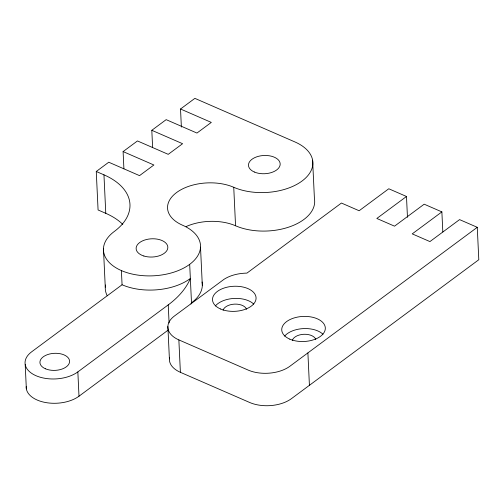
<?xml version="1.0" encoding="UTF-8"?>
<svg xmlns="http://www.w3.org/2000/svg" width="504" height="504" viewBox="0 0 504 504"><rect width="100%" height="100%" fill="white"/><g stroke="black" fill="none" stroke-linecap="round" stroke-linejoin="round"><path stroke-width="0.76" d="M122.812 224.431A70.396 40.477 -2.7 0 0 105.777 213.324L98.078 209.973L96.264 171.486L108.751 162.225L139.526 175.631L153.884 164.991L123.102 151.584L123.915 168.865M123.102 151.584L137.46 140.937L168.235 154.344L182.593 143.703L151.811 130.297L152.63 147.578M151.811 130.297L166.169 119.65L196.951 133.056L211.302 122.409L180.526 109.003L181.377 127.071M180.526 109.003L194.878 98.362L294.909 141.933A48.586 27.934 -2.7 0 1 302.035 181.031A48.586 27.934 -2.7 0 1 233.743 187.286A40.654 23.373 -2.7 0 0 176.608 192.515A40.654 23.373 -2.7 0 0 182.568 225.231A48.586 27.934 -2.7 0 1 189.687 264.335L191.501 302.822A113.665 65.356 -2.7 0 1 190.984 304.007M122.069 284.766L31.676 351.792A29.749 17.104 -2.7 0 0 36.036 375.726A29.749 17.104 -2.7 0 0 77.849 371.902L168.235 304.876A113.665 65.356 -2.7 0 0 190.354 278.51A48.586 27.934 -2.7 0 1 122.069 284.766L121.401 270.585A48.586 27.934 -2.7 0 1 114.276 231.487A70.396 40.477 -2.7 0 0 103.956 174.831L96.264 171.486M26.195 386.631A29.749 17.104 -2.7 0 0 45.599 402.532A29.749 17.104 -2.7 0 0 78.996 396.207L168.116 330.126M441.876 211.894L412.228 233.875L429.925 241.586L459.572 219.605L477.269 227.31L478.8 259.724L291.451 398.645A29.749 17.104 -2.7 0 1 249.637 402.469L180.388 372.311L178.857 339.898A29.749 17.104 -2.7 0 1 174.497 315.958L224.135 279.229C230.92 274.957 239.028 273.281 246.96 273.099L341.435 203.043L359.138 210.754L388.779 188.767L406.482 196.478L376.834 218.459L394.531 226.17L424.179 204.189L441.876 211.894L442.821 231.96M477.269 227.31L289.92 366.232A29.749 17.104 -2.7 0 1 248.113 370.062L178.857 339.898M406.482 196.478L407.465 217.312M312.612 160.184L314.427 198.677A48.586 27.934 -2.7 0 1 289.271 226.945A48.586 27.934 -2.7 0 1 235.557 225.773A40.654 23.373 -2.7 0 0 186.121 226.567M307.894 352.907L309.418 385.321M233.743 187.286L235.557 225.773M200.51 247.136L202.325 285.623M168.235 304.876L169.086 322.913M167.87 326.485L169.401 358.898M103.956 174.831L105.777 213.324M103.452 248.686L105.267 287.179M77.849 371.902L78.996 396.207M25.2 364.549L26.347 388.861M202.085 281.975A48.586 27.934 -2.7 0 1 191.501 302.822M107.239 295.785A48.586 27.934 -2.7 0 1 105.519 284.981M189.687 264.335A48.586 27.934 -2.7 0 1 121.401 270.585M292.364 340.414A11.901 6.842 -2.7 0 1 303.906 334.284A11.901 6.842 -2.7 0 1 315.775 339.457M223.108 310.25A11.901 6.842 -2.7 0 1 234.656 304.12A11.901 6.842 -2.7 0 1 246.525 309.292M180.388 372.311A29.749 17.104 -2.7 0 1 169.583 357.405M284.603 336.13A21.811 12.543 -2.7 0 1 303.452 328.595A21.811 12.543 -2.7 0 1 322.988 334.259M215.353 305.966A21.811 12.543 -2.7 0 1 234.196 298.431A21.811 12.543 -2.7 0 1 253.739 304.095M254.344 172.015A15.863 9.122 -2.7 0 0 279.985 165.551A15.863 9.122 -2.7 0 0 258.659 156.259A15.863 9.122 -2.7 0 0 254.344 172.015M45.417 368.777A14.849 8.537 -2.7 0 0 69.413 362.723A14.849 8.537 -2.7 0 0 49.455 354.035A14.849 8.537 -2.7 0 0 45.417 368.777M143.854 256.007A15.863 9.122 -2.7 0 0 167.832 247.546A15.863 9.122 -2.7 0 0 144.257 240.181A15.863 9.122 -2.7 0 0 143.854 256.007M289.8 339.148A21.811 12.543 -2.7 0 0 325.055 330.259A21.811 12.543 -2.7 0 0 295.735 317.488A21.811 12.543 -2.7 0 0 289.8 339.148M220.55 308.983A21.811 12.543 -2.7 0 0 255.805 300.101A21.811 12.543 -2.7 0 0 226.485 287.33A21.811 12.543 -2.7 0 0 220.55 308.983"/></g></svg>
